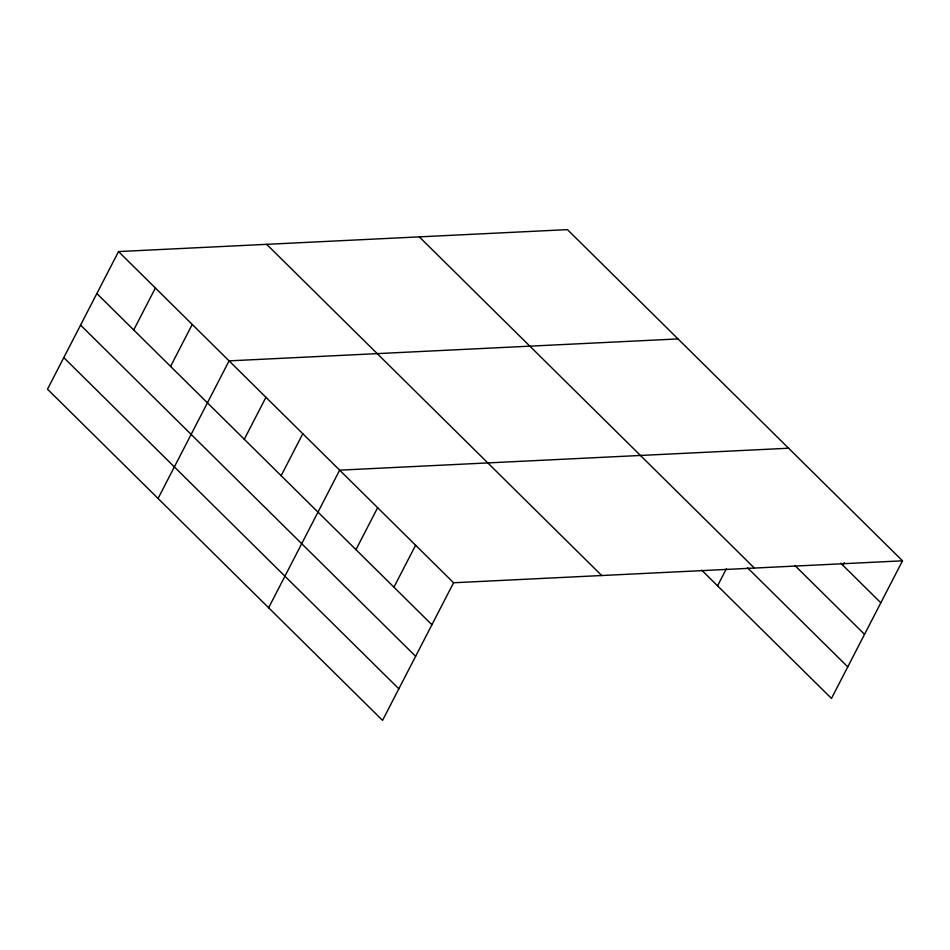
<?xml version="1.0" encoding="UTF-8"?>
<svg xmlns="http://www.w3.org/2000/svg" width="950" height="950" viewBox="0 0 950 950"><rect width="100%" height="100%" fill="white"/><g stroke="black" fill="none" stroke-linecap="round" stroke-linejoin="round"><path stroke-width="1.43" d="M902.5 560.821L567.447 229.627L118.524 251.572L47.5 389.179L382.553 720.373L453.577 582.766L902.5 560.821L831.476 698.428L701.765 570.214M133.713 329.971L155.384 288.004M170.572 366.403L192.232 324.437M158.068 498.465L229.092 360.869L678.015 338.924M244.281 439.268L265.952 397.29M281.141 475.701L302.801 433.723M268.636 607.763L339.661 470.155L788.583 448.222M355.965 549.67L377.637 507.692M393.941 587.195L415.601 545.229M717.559 585.829L726.382 568.729M842.864 565.262L844.217 562.638M840.75 563.172L880.84 602.799M794.936 565.535L864.547 634.351M419.306 236.871L754.359 568.064M747.555 567.815L847.768 666.864M266.665 244.328L601.718 575.522M118.524 251.572L453.577 582.766M96.864 293.538L431.918 624.732M80.572 325.102L415.625 656.296M63.792 357.616L398.846 688.809"/></g></svg>
